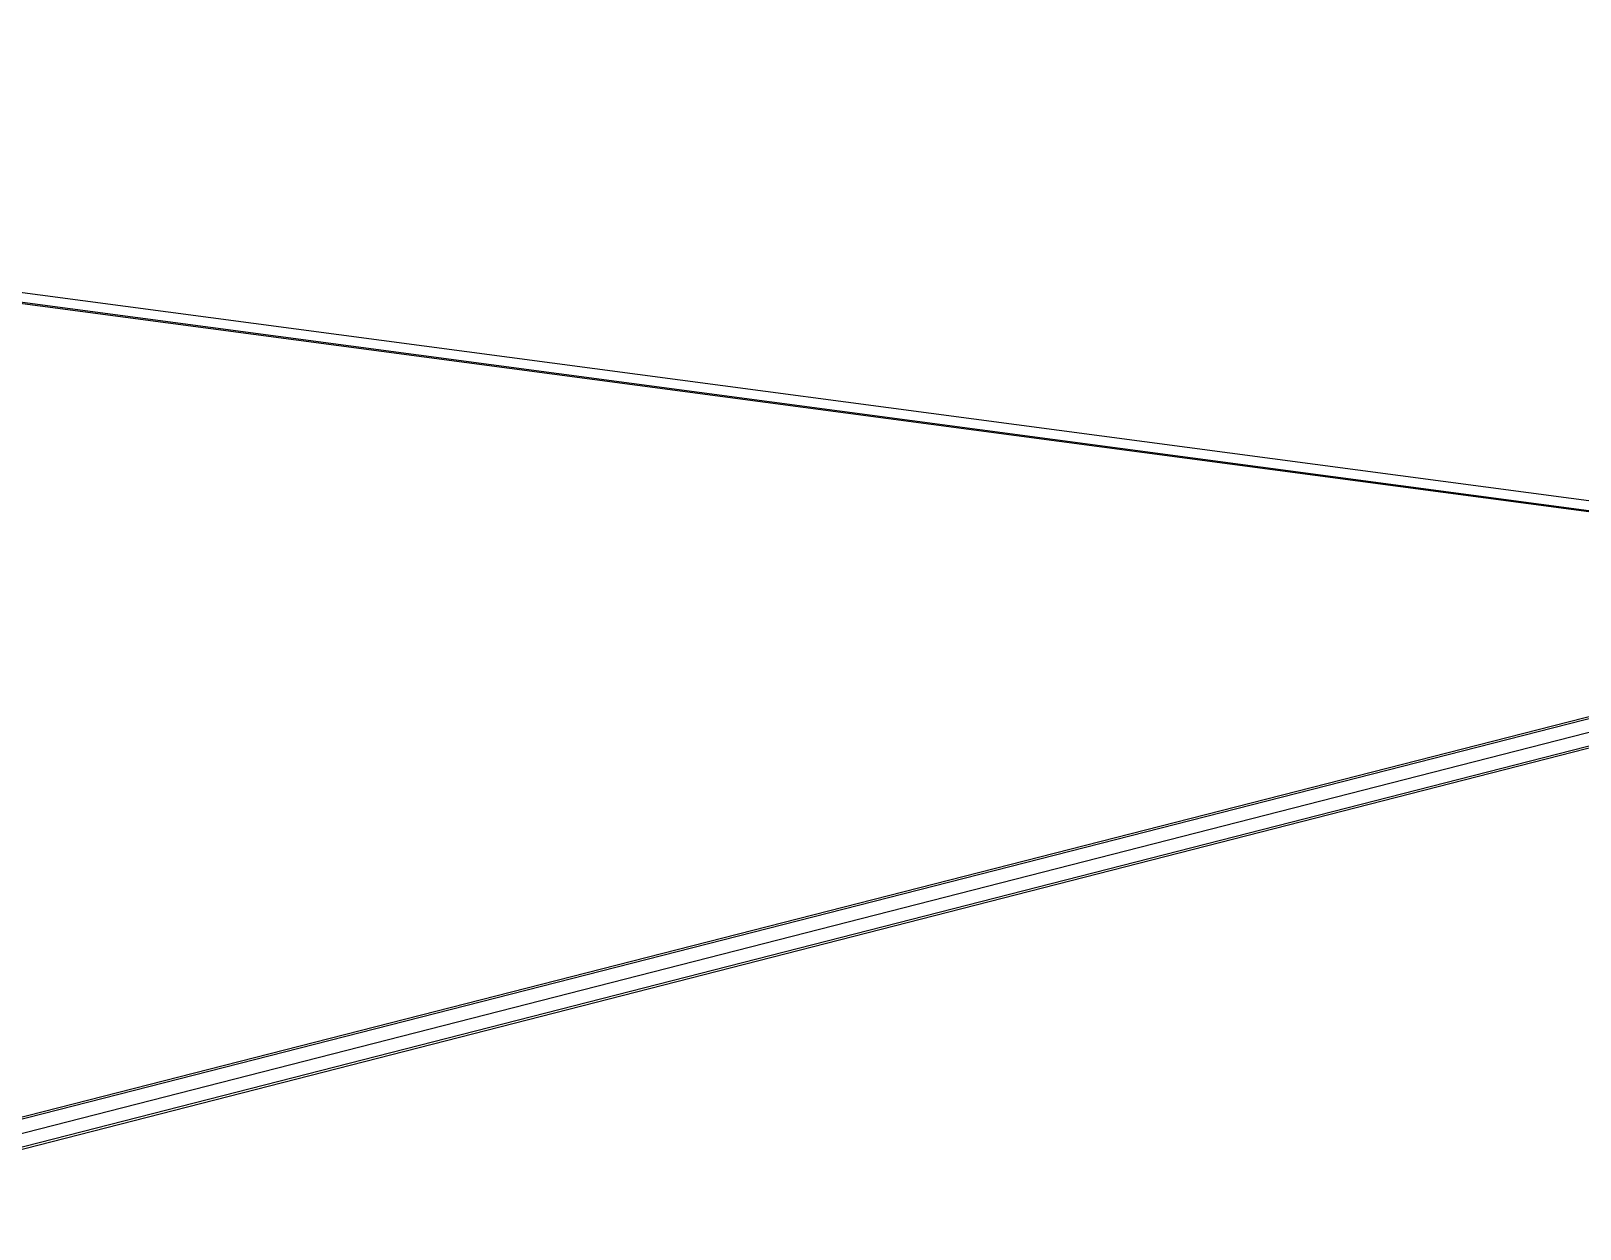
# Model space of a CAD drawing. Header units: millimetres. Extents: x -1283 to 2747, y -259 to 2557.
# Drawn here: x -117.2 to -25.8, y 918.9 to 989.6 of the extents above; entities that cross this region are included whole.
import ezdxf

# ---------------------------------------------------------------- set-up
doc = ezdxf.new("R2010")
doc.units = ezdxf.units.MM
doc.header["$MEASUREMENT"] = 0
doc.layers.add('Utwórz2D linie widoczne', color=7, linetype='Continuous', true_color=0x000000)

msp = doc.modelspace()

# ---------------------------------------------------------------- linework, layer by layer
at = {"layer": 'Utwórz2D linie widoczne'}
for p, q in [((7.113, 957.555), (-234.149, 989.615)), ((-233.809, 989.034), (3.689, 957.452)), ((3.112, 957.436), (-233.759, 988.938)), ((4.834, 956.71), (-182.358, 908.845)), ((-181.864, 908.133), (8.279, 956.801)), ((-140.397, 919.715), (3.885, 956.601)), ((-177.767, 908.342), (8.53, 956.075)), ((8.996, 956.062), (-135.551, 919.02))]:
    msp.add_line(p, q, dxfattribs=at)

doc.saveas('drawing.dxf')
